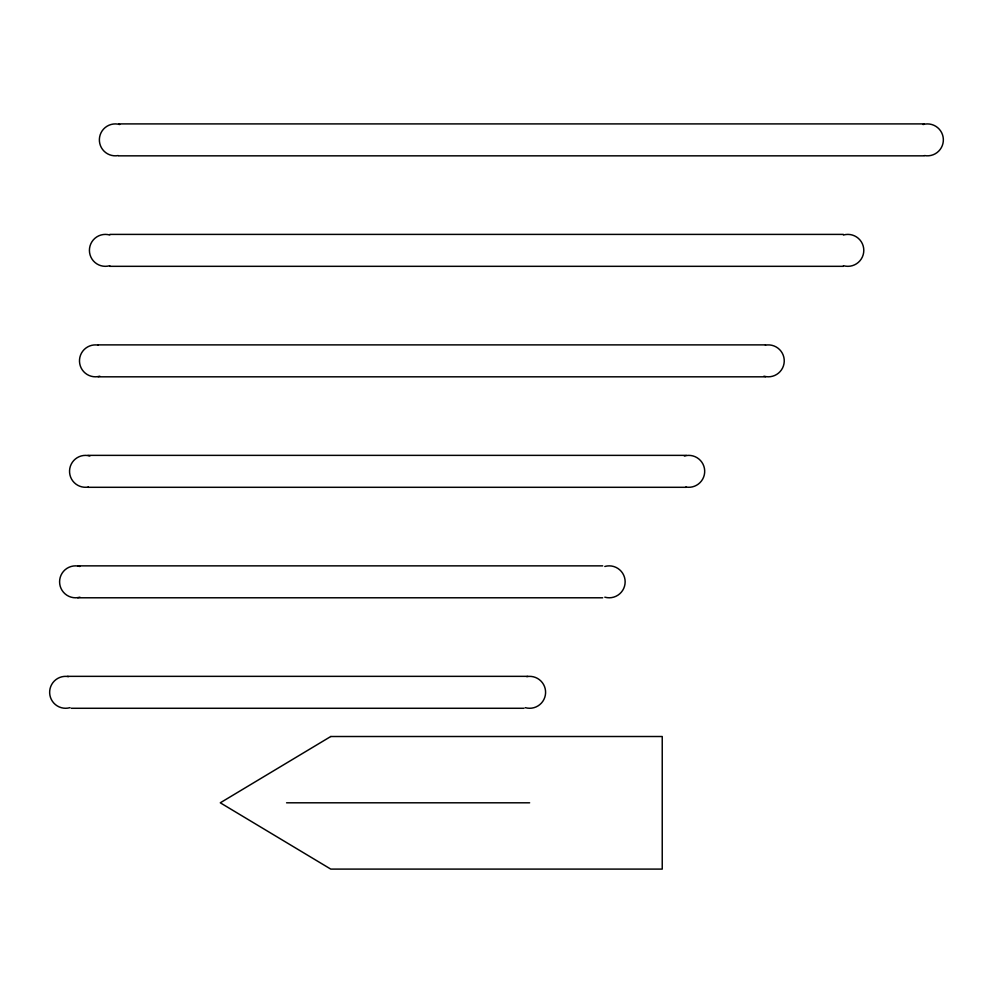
<?xml version="1.0" encoding="UTF-8"?>
<svg xmlns="http://www.w3.org/2000/svg" width="993" height="993" viewBox="0 0 993 993"><rect width="100%" height="100%" fill="white"/><g stroke="black" fill="none" stroke-linecap="round" stroke-linejoin="round"><path stroke-width="1.49" d="M118.651 123.902L924.073 123.902M118.651 155.839L924.073 155.839M109.851 234.398L843.367 234.398M109.851 266.323L843.367 266.323M98.195 344.881L765.541 344.881M98.195 376.819L765.541 376.819M87.955 455.365L686.275 455.365M87.955 487.302L686.275 487.302M77.727 565.861L602.714 565.861M77.727 597.786L602.714 597.786M67.499 676.345L527.742 676.345M71.235 708.282L524.019 708.282M286.567 802.803L529.641 802.803M923.018 124.522A15.962 15.95 -90 0 1 943.338 139.107A15.962 15.95 -90 0 1 924.495 155.566M118.217 155.566A15.962 15.95 -90 0 1 99.387 139.107A15.962 15.95 -90 0 1 119.706 124.522M843.467 235.006A15.962 15.95 -90 0 1 863.798 250.36A15.962 15.95 -90 0 1 843.467 265.714M109.764 265.714A15.962 15.95 -90 0 1 89.42 250.36A15.962 15.95 -90 0 1 109.764 235.006M765.404 345.154A15.962 15.95 -90 0 1 784.234 361.613A15.962 15.95 -90 0 1 763.915 376.198M99.821 376.198A15.962 15.95 -90 0 1 79.502 361.613A15.962 15.95 -90 0 1 98.332 345.154M684.363 455.986A15.962 15.95 -90 0 1 704.682 470.57A15.962 15.95 -90 0 1 685.853 487.029M88.389 487.029A15.962 15.95 -90 0 1 69.56 470.57A15.962 15.95 -90 0 1 89.879 455.986M604.811 566.469A15.962 15.95 -90 0 1 625.143 581.824A15.962 15.95 -90 0 1 604.811 597.178M79.924 597.178A15.962 15.95 -90 0 1 59.592 581.824A15.962 15.95 -90 0 1 79.924 566.469M526.749 676.618A15.962 15.95 -90 0 1 545.579 693.077A15.962 15.95 -90 0 1 525.26 707.661M69.982 707.661A15.962 15.95 -90 0 1 49.662 693.077A15.962 15.95 -90 0 1 68.505 676.618M330.768 736.508L220.285 802.803L330.768 869.098L662.232 869.098L662.232 736.508L330.768 736.508"/></g></svg>
